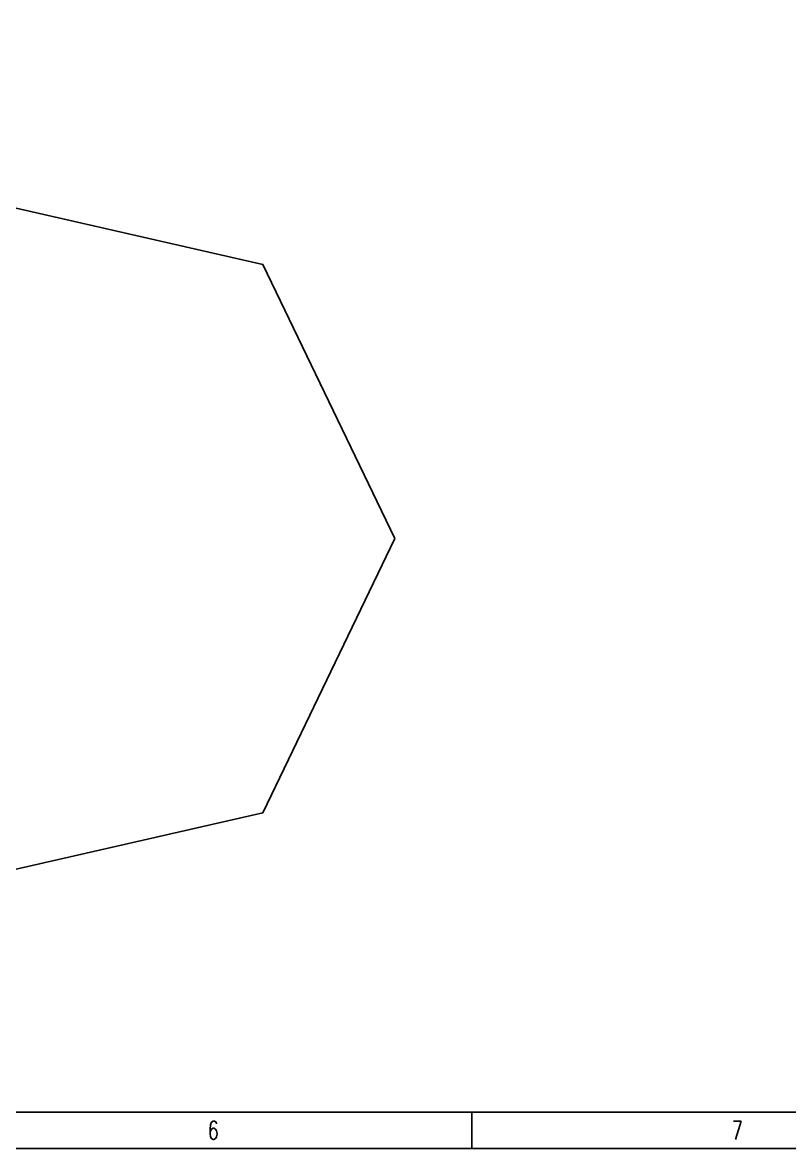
# Model space of a CAD drawing. Extents: x -383207 to 558143, y -95136 to 11777.
# Drawn here: x 316166 to 321445, y -93974 to -86223 of the extents above; entities that cross this region are included whole.
import ezdxf

# ---------------------------------------------------------------- set-up
doc = ezdxf.new("R2010")
doc.units = 0
doc.layers.get('0').update_dxf_attribs({"linetype": 'CONTINUOUS'})
doc.layers.add('B版云线202106', color=2, linetype='CONTINUOUS')
doc.styles.add('HZ', font='TXT.shx', dxfattribs={"width": 0.7, "bigfont": 'hz.shx'})

# ---------------------------------------------------------------- blocks, each defined once
blk = doc.blocks.new('tk2')
blk.add_lwpolyline([(90149.9, -526033.4), (118997.9, -526033.4), (118997.9, -546558.4), (90149.9, -546558.4)], close=True)
at = {"flags": 128}
blk.add_lwpolyline([(111785.9, -546808.4), (111785.9, -546558.4)], dxfattribs=at)
at = {"color": 4, "flags": 128}
for points in [[(111785.9, -546558.4), (111785.9, -546808.4)], [(119249.9, -546808.4), (89524.9, -546808.4)]]:
    blk.add_lwpolyline(points, dxfattribs=at)
at = {"color": 0, "style": 'HZ', "width": 0.7}
for s, p in [('6', (109968.3, -546745.9)), ('7', (113574.3, -546745.9))]:
    blk.add_text(s, height=125, dxfattribs=at).set_placement(p)

msp = doc.modelspace()

# ---------------------------------------------------------------- linework, layer by layer
for points in [[(296998.5, -72948.5), (326723.5, -72948.5), (326723.5, -93973.5), (296998.5, -93973.5)], [(318729.8, -89775.5), (317821.1, -87888.5), (315779.1, -87422.4), (314141.5, -88728.3), (314141.5, -90822.8), (315779.1, -92128.7), (317821.1, -91662.6)]]:
    msp.add_lwpolyline(points, close=True)

# ---------------------------------------------------------------- block references
at = {"layer": 'B版云线202106'}
msp.add_blockref('tk2', (207473.6, 452834.9), dxfattribs=at)

doc.saveas('drawing.dxf')
